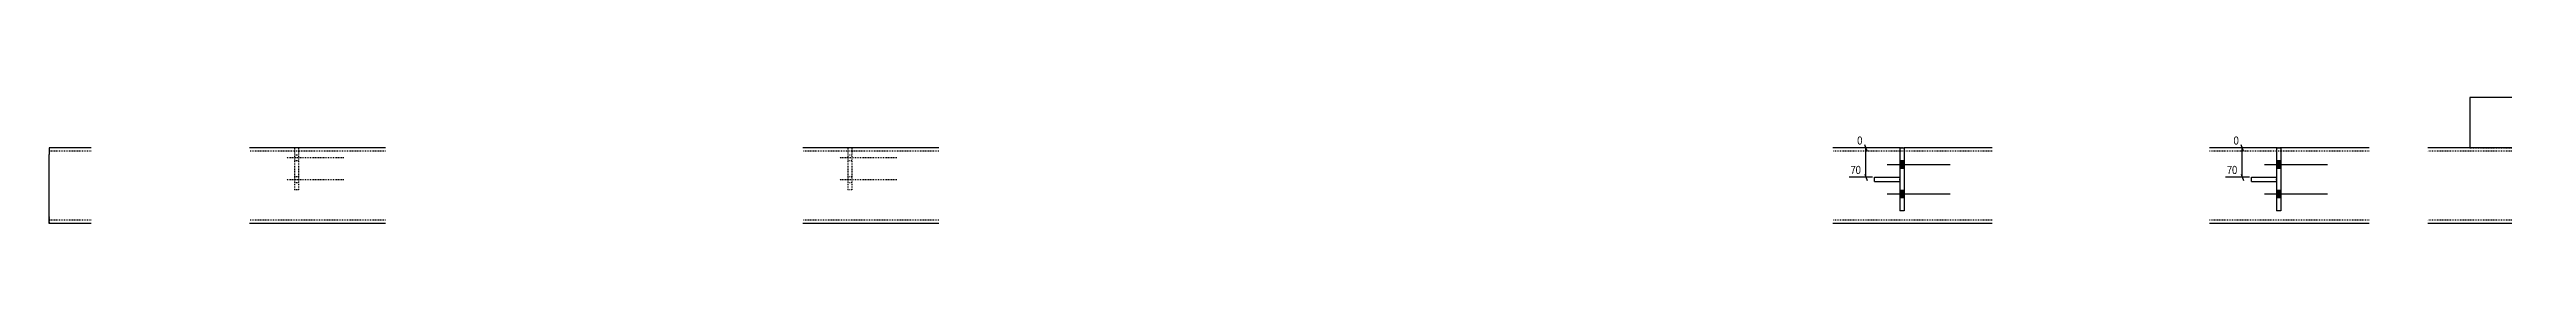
# Model space of a CAD drawing. Header units: millimetres. Extents: x 5285 to 65274, y 8 to 1303.
# Drawn here: x 29431 to 35306, y 37 to 337 of the extents above; entities that cross this region are included whole.
import ezdxf

# ---------------------------------------------------------------- set-up
doc = ezdxf.new("R2010")
doc.units = ezdxf.units.MM
doc.linetypes.add('DXK_LINE_DOT2', pattern=[3.9198, 1.9599, -1.9599])
doc.layers.add('MÅLSÆTNING', color=7, linetype='Continuous')
doc.layers.add('STÅL', color=7, linetype='Continuous')
doc.styles.add('Arial Narrow', font='ARIALN.TTF', dxfattribs={"height": 0.2})

msp = doc.modelspace()

# ---------------------------------------------------------------- hatches: boundary and pattern name
at = {"layer": 'STÅL', "linetype": 'Continuous'}
for points in [[(33856.5, 168), (33856.5, 186), (33846.5, 186), (33846.5, 168)], [(34755.5, 168), (34755.5, 186), (34745.5, 186), (34745.5, 168)], [(33856.5, 98), (33856.5, 116), (33846.5, 116), (33846.5, 98)], [(34755.5, 98), (34755.5, 116), (34745.5, 116), (34745.5, 98)]]:
    msp.add_hatch(color=96, dxfattribs=at).paths.add_polyline_path(points)

# ---------------------------------------------------------------- linework, layer by layer
at = {"layer": 'MÅLSÆTNING', "color": 7, "linetype": 'Continuous'}
for p, q in [((33783, 217), (33745, 217)), ((33768.7, 209.5), (33762.7, 224.5)), ((33765.7, 147), (33765.7, 217)), ((34682.1, 217), (34642.9, 217)), ((34666.6, 209.5), (34660.6, 224.5)), ((34663.6, 147), (34663.6, 217)), ((33781.5, 147), (33725.6, 147)), ((33762.7, 154.5), (33768.7, 139.5)), ((34680.5, 147), (34623.5, 147)), ((34660.6, 154.5), (34666.6, 139.5))]:
    msp.add_line(p, q, dxfattribs=at)
at = {"layer": 'STÅL', "color": 2, "linetype": 'Continuous'}
for p, q in [((35306.5, 337), (35206.5, 337)), ((35206.5, 337), (35206.5, 217)), ((29431.5, 217), (29431.5, 201)), ((29531.5, 217), (29431.5, 217)), ((29431.5, 53), (29431.5, 201)), ((30234, 217), (29909, 217)), ((31554, 217), (31229, 217)), ((33846.5, 217), (33686.5, 217)), ((33846.5, 217), (33846.5, 67)), ((33846.5, 217), (33856.5, 217)), ((33856.5, 217), (33856.5, 67)), ((34066.5, 217), (33856.5, 217)), ((34745.5, 217), (34585.5, 217)), ((34745.5, 217), (34745.5, 67)), ((34745.5, 217), (34755.5, 217)), ((34755.5, 217), (34755.5, 67)), ((34966.5, 217), (34755.5, 217)), ((35306.5, 217), (35106.5, 217)), ((33786.5, 137), (33786.5, 147)), ((33786.5, 147), (33846.5, 147)), ((33786.5, 137), (33846.5, 137)), ((34685.5, 137), (34685.5, 147)), ((34685.5, 147), (34745.5, 147)), ((34685.5, 137), (34745.5, 137)), ((33856.5, 67), (33846.5, 67)), ((34755.5, 67), (34745.5, 67)), ((29431.5, 37), (29431.5, 53)), ((29531.5, 37), (29431.5, 37)), ((30234, 37), (29909, 37)), ((31554, 37), (31229, 37)), ((34066.5, 37), (33686.5, 37)), ((34966.5, 37), (34585.5, 37)), ((35306.5, 37), (35106.5, 37))]:
    msp.add_line(p, q, dxfattribs=at)
at = {"layer": 'STÅL', "color": 7, "linetype": 'DXK_LINE_DOT2'}
for p, q in [((29431.5, 217), (29431.5, 212.3)), ((29531.5, 209), (29431.5, 209)), ((30234, 209), (29909, 209)), ((30026.5, 217), (30016.5, 217)), ((30016.5, 217), (30016.5, 117)), ((30026.5, 217), (30026.5, 117)), ((31554, 209), (31229, 209)), ((31346.5, 217), (31336.5, 217)), ((31336.5, 217), (31336.5, 117)), ((31346.5, 217), (31346.5, 117)), ((34066.5, 209), (33686.5, 209)), ((34066.5, 217), (33846.5, 217)), ((34755.5, 217), (34585.5, 217)), ((34966.5, 209), (34585.5, 209)), ((35306.5, 209), (35106.5, 209)), ((35206.5, 217), (35306.5, 217)), ((33846.5, 137), (33846.5, 147)), ((34745.5, 137), (34745.5, 147)), ((30026.5, 117), (30016.5, 117)), ((31346.5, 117), (31336.5, 117)), ((29431.5, 53), (29431.5, 38.2)), ((29531.5, 45), (29431.5, 45)), ((30234, 45), (29909, 45)), ((31554, 45), (31229, 45)), ((34066.5, 45), (33686.5, 45)), ((34966.5, 45), (34585.5, 45)), ((35306.5, 45), (35106.5, 45))]:
    msp.add_line(p, q, dxfattribs=at)
at = {"layer": 'STÅL', "color": 96, "linetype": 'DXK_LINE_DOT2'}
for p, q in [((30134, 193), (29996.5, 193)), ((30026.5, 200), (30016.5, 200)), ((30026.5, 186), (30016.5, 186)), ((31454, 193), (31316.5, 193)), ((31346.5, 200), (31336.5, 200)), ((31346.5, 186), (31336.5, 186)), ((30134, 141), (29996.5, 141)), ((30026.5, 148), (30016.5, 148)), ((30026.5, 134), (30016.5, 134)), ((31454, 141), (31316.5, 141)), ((31346.5, 148), (31336.5, 148)), ((31346.5, 134), (31336.5, 134))]:
    msp.add_line(p, q, dxfattribs=at)
at = {"layer": 'STÅL', "color": 96, "linetype": 'Continuous'}
for p, q in [((33966.5, 177), (33816.5, 177)), ((33856.5, 186), (33846.5, 186)), ((34866.5, 177), (34716.5, 177)), ((34755.5, 186), (34745.5, 186)), ((33856.5, 168), (33846.5, 168)), ((34755.5, 168), (34745.5, 168)), ((33966.5, 107), (33816.5, 107)), ((33856.5, 116), (33846.5, 116)), ((33856.5, 98), (33846.5, 98)), ((34866.5, 107), (34716.5, 107)), ((34755.5, 116), (34745.5, 116)), ((34755.5, 98), (34745.5, 98))]:
    msp.add_line(p, q, dxfattribs=at)

# ---------------------------------------------------------------- next in the draw order: wipeouts: each hides what was drawn before it
at = {"color": 0, "linetype": 'Continuous'}
for points in [[(33761.2, 221), (33761.2, 249), (33741, 249), (33741, 221)], [(34659.1, 221), (34659.1, 249), (34638.9, 249), (34638.9, 221)], [(33757.6, 151), (33757.6, 179), (33725.2, 179), (33725.2, 151)], [(34655.5, 151), (34655.5, 179), (34623.1, 179), (34623.1, 151)]]:
    msp.add_wipeout(points, dxfattribs=at).dxf.layer = 'MÅLSÆTNING'

# ---------------------------------------------------------------- next in the draw order: texts
at = {"layer": 'MÅLSÆTNING', "color": 3, "linetype": 'Continuous', "style": 'Arial Narrow'}
for s, height, p in [('0', 19.1, (33745, 225)), ('0', 19.1, (34642.9, 225)), ('70', 19.09, (33729.2, 155)), ('70', 19.09, (34627.1, 155))]:
    msp.add_text(s, height=height, dxfattribs=at).set_placement(p)

doc.saveas('drawing.dxf')
